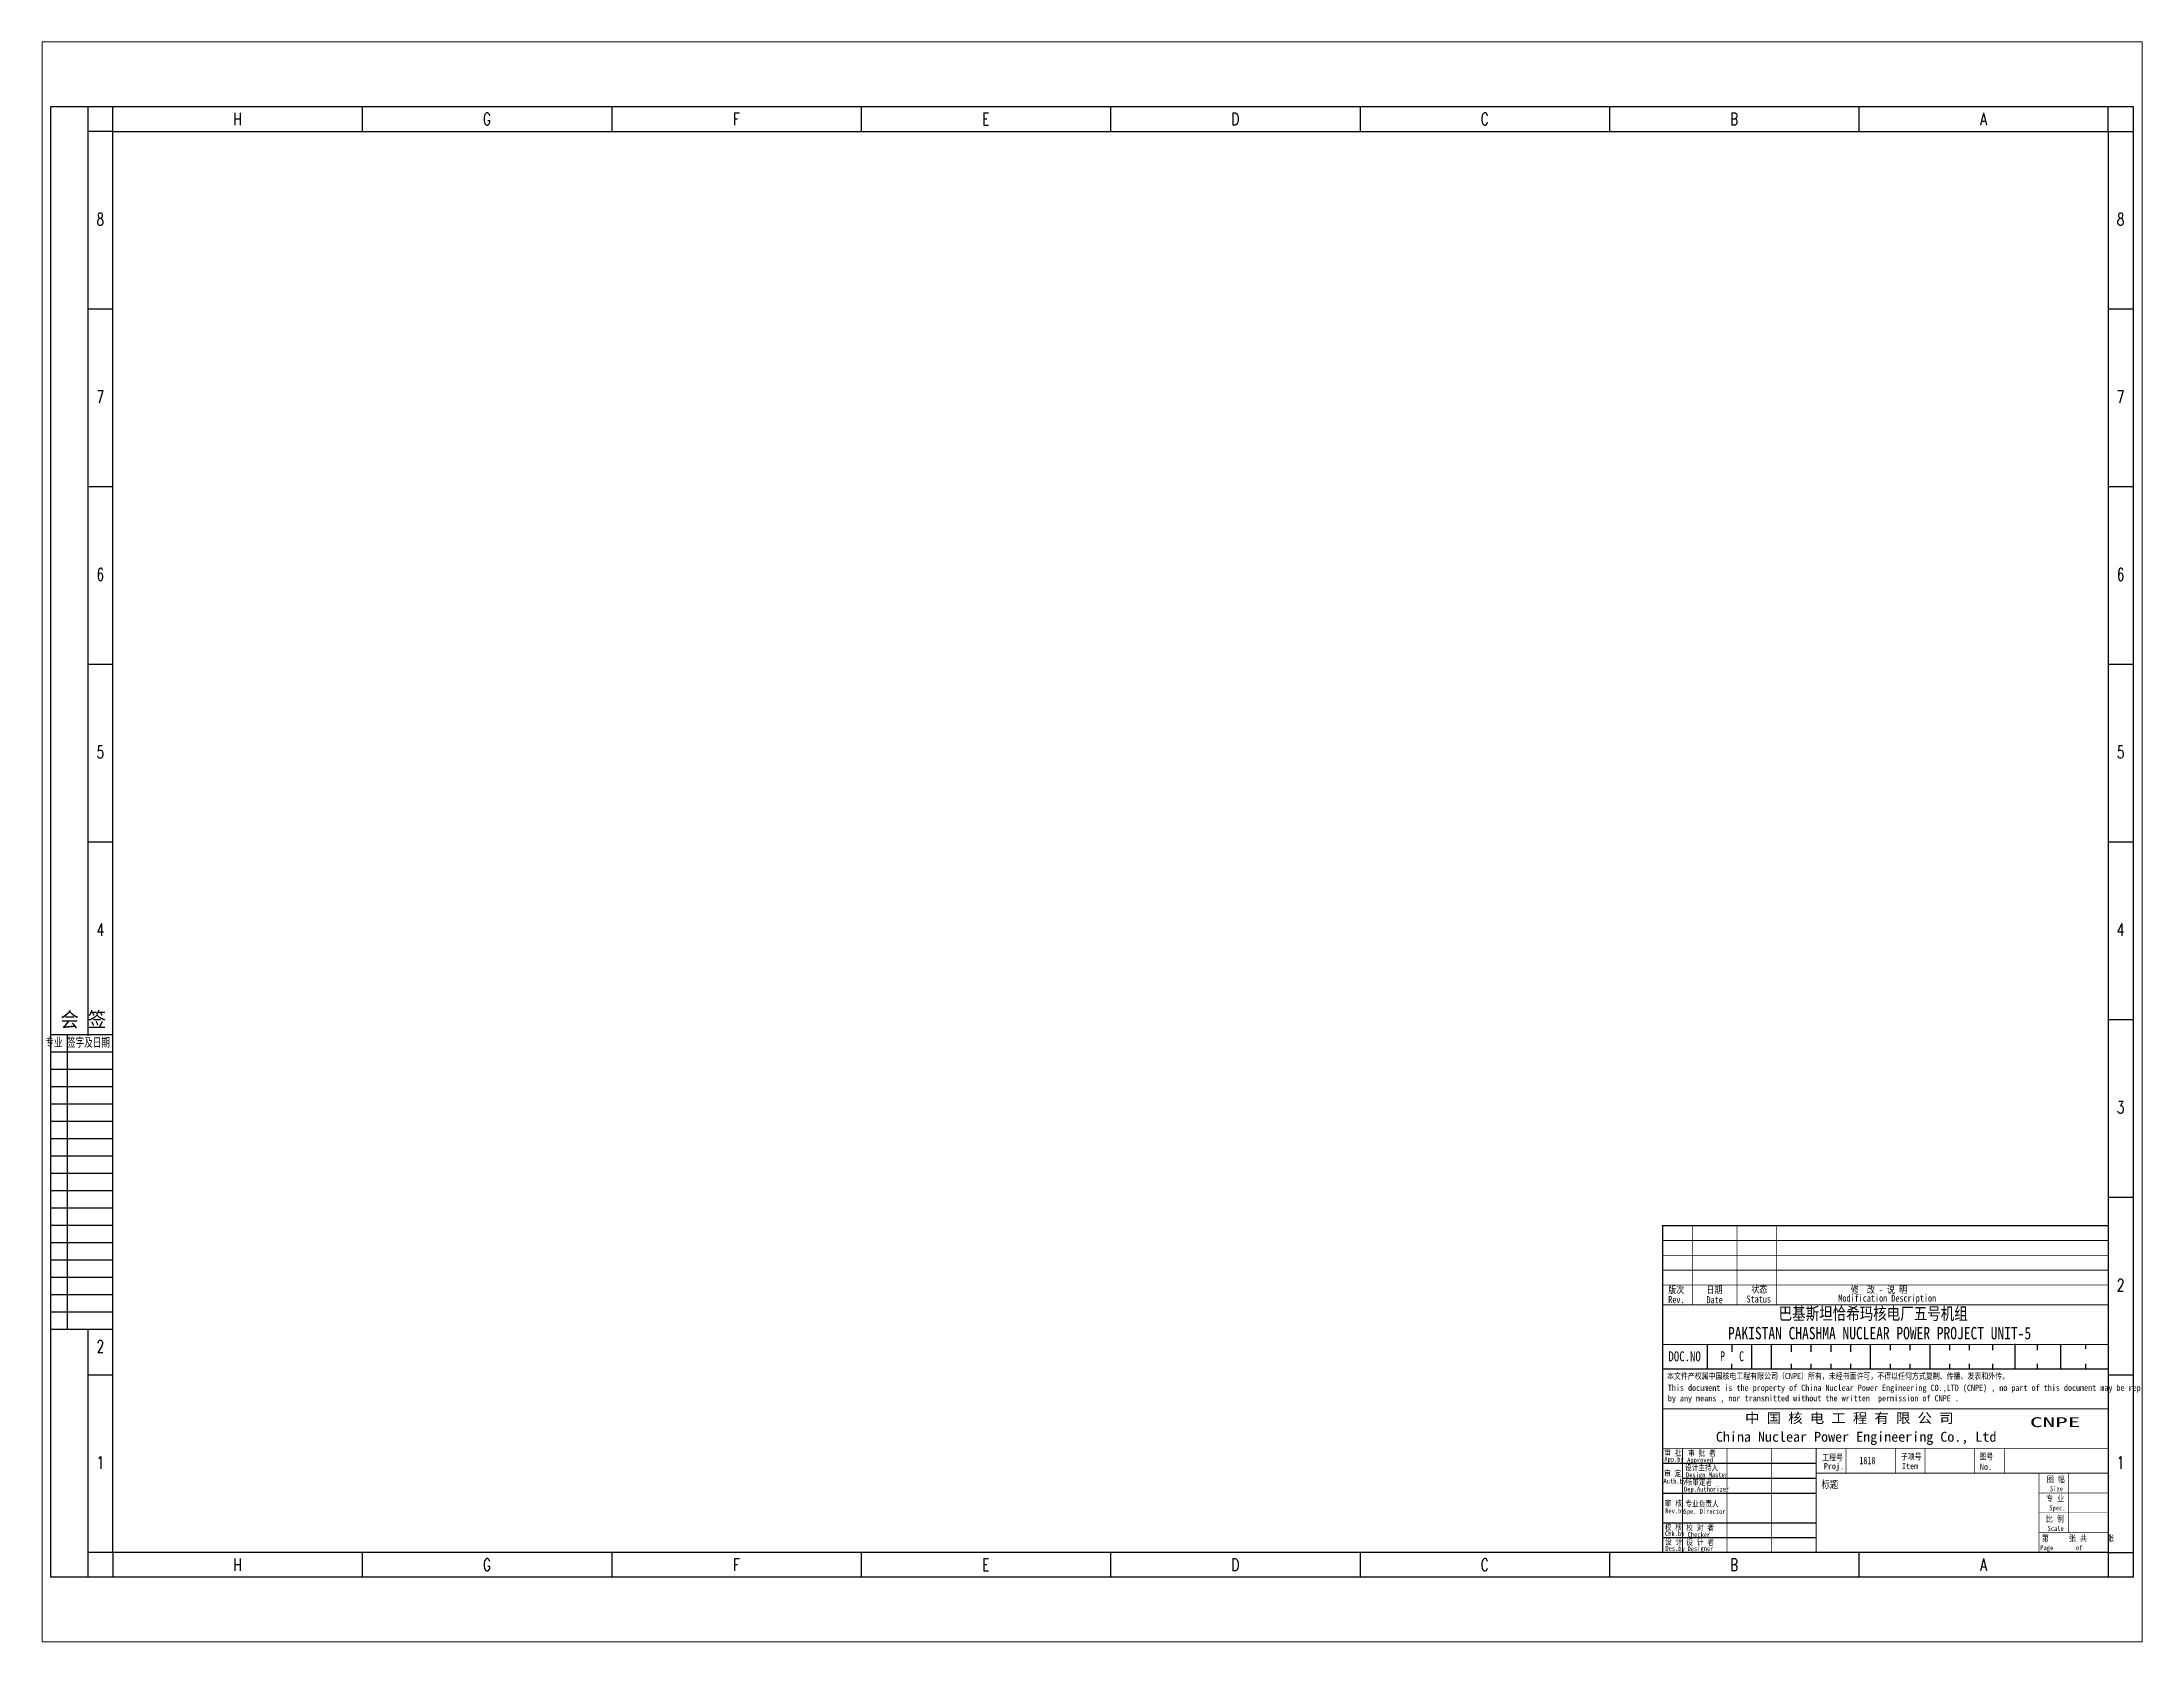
# Paper-space layout '布局1' of a CAD drawing. Extents: x 1.05 to 9.45, y 0.8 to 7.2.
# The model-space entities are those that its viewports show. They can reach past a viewport. Long polylines and large blocks are cut down to what shows.
import ezdxf
from ezdxf.enums import TextEntityAlignment as Align

# ---------------------------------------------------------------- set-up
doc = ezdxf.new("R2010")
doc.units = 0
doc.header["$MEASUREMENT"] = 0
for name, color, linetype in [('1', 7, 'Continuous'), ('PUB_TEXT', 7, 'Continuous'), ('图框', 4, 'Continuous')]:
    doc.layers.add(name, color=color, linetype=linetype)
doc.styles.add('HZ', font='txt_____.ttf', dxfattribs={"width": 0.7, "bigfont": 'HZTXT'})
doc.styles.add('ROMAND', font='romand.shx', dxfattribs={"width": 0.7, "height": 200, "bigfont": 'OCHINESE.shx'})
doc.styles.add('宋体', font='', dxfattribs={"width": 0.7})
doc.styles.add('汉字', font='仿宋_GB2312.ttf', dxfattribs={"width": 0.8, "height": 4})
doc.styles.get('宋体').set_extended_font_data('SimSun')

# ---------------------------------------------------------------- blocks, each defined once
blk = doc.blocks.new('会签')
at = {"color": 0}
for p, q in [((3629.69, -1305.73), (3604.69, -1305.73)), ((3611.37, -1424.73), (3611.37, -1305.73)), ((3629.69, -1312.73), (3604.69, -1312.73)), ((3629.69, -1319.73), (3604.69, -1319.73)), ((3629.69, -1326.73), (3604.69, -1326.73)), ((3629.69, -1333.73), (3604.69, -1333.73)), ((3629.69, -1340.73), (3604.69, -1340.73)), ((3629.69, -1347.73), (3604.69, -1347.73)), ((3629.69, -1354.73), (3604.69, -1354.73)), ((3629.69, -1361.73), (3604.69, -1361.73)), ((3629.69, -1368.73), (3604.69, -1368.73)), ((3629.69, -1375.73), (3604.69, -1375.73)), ((3629.69, -1382.73), (3604.69, -1382.73)), ((3629.69, -1389.73), (3604.69, -1389.73)), ((3629.69, -1396.73), (3604.69, -1396.73)), ((3629.69, -1403.73), (3604.69, -1403.73)), ((3629.69, -1410.73), (3604.69, -1410.73)), ((3629.69, -1417.73), (3604.69, -1417.73)), ((3629.69, -1424.73), (3604.69, -1424.73))]:
    blk.add_line(p, q, dxfattribs=at)
for s, height, style, width, p in [('会 签  ', 6, 'HZ', 0.9, (3621.41, -1302.52)), ('专业 签字及日期', 3.8, 'ROMAND', 0.7, (3615.43, -1310.86))]:
    blk.add_text(s, height=height, dxfattribs=dict(at, style=style, width=width)).set_placement(p, align=Align.CENTER)
blk = doc.blocks.new('tk1')
at = {"layer": '图框'}
for p, q in [((-831, 584), (10, 584)), ((-831, -10), (-831, 584)), ((-816, 208.63), (-816, 584)), ((-806, 574), (-806, 584)), ((-705.25, 584), (-705.25, 574)), ((-604.5, 584), (-604.5, 574)), ((-503.75, 584), (-503.75, 574)), ((-403, 584), (-403, 574)), ((-302.25, 584), (-302.25, 574)), ((-201.5, 584), (-201.5, 574)), ((-100.75, 584), (-100.75, 574)), ((0, 574), (0, 584)), ((10, 584), (10, -10)), ((-806, 574), (-816, 574)), ((0, 574), (10, 574)), ((-816, 502.25), (-806, 502.25)), ((0, 502.25), (10, 502.25)), ((-816, 430.5), (-806, 430.5)), ((0, 430.5), (10, 430.5)), ((-816, 358.75), (-806, 358.75)), ((0, 358.75), (10, 358.75)), ((-816, 287), (-806, 287)), ((0, 287), (0, 0)), ((0, 287), (0, 0)), ((0, 287), (0, 0)), ((0, 287), (0, 0)), ((0, 287), (10, 287)), ((0, 215.25), (10, 215.25)), ((0, 143.5), (10, 143.5)), ((-816, -10), (-816, 89.94)), ((-816, 71.75), (-806, 71.75)), ((0, 71.75), (10, 71.75)), ((-806, 0), (-816, 0)), ((-806, 0), (-806, -10)), ((-705.25, 0), (-705.25, -10)), ((-604.5, 0), (-604.5, -10)), ((-503.75, 0), (-503.75, -10)), ((-403, 0), (-403, -10)), ((-302.25, 0), (-302.25, -10)), ((-201.5, 0), (-201.5, -10)), ((-201.5, 0), (-201.5, -10)), ((-100.75, 0), (-100.75, -10)), ((0, 0), (0, -10)), ((0, 0), (10, 0)), ((10, -10), (-831, -10))]:
    blk.add_line(p, q, dxfattribs=at)
at = {"layer": '图框', "color": 1}
for p, q in [((-806, 574), (0, 574)), ((-806, 0), (-806, 574)), ((0, 574), (0, 0)), ((0, 0), (-806, 0))]:
    blk.add_line(p, q, dxfattribs=at)
at = {"color": 0}
blk.add_blockref('会签', (-4435.65, 1514.73), dxfattribs=at)
at = {"layer": '图框', "style": 'HZ', "width": 0.7}
for s, p in [('H', (-755.63, 576.5)), ('G', (-654.88, 576.5)), ('F', (-554.13, 576.5)), ('E', (-453.38, 576.5)), ('D', (-352.63, 576.5)), ('C', (-251.88, 576.5)), ('B', (-151.13, 576.5)), ('A', (-50.38, 576.5)), ('8', (-811.04, 536.01)), ('8', (4.96, 536.01)), ('7', (-811.04, 464.26)), ('7', (4.96, 464.26)), ('6', (-811.04, 392.51)), ('6', (4.96, 392.51)), ('5', (-811.04, 320.76)), ('5', (4.96, 320.76)), ('4', (-811.04, 249.01)), ('4', (4.96, 249.01)), ('3', (4.96, 177.26)), ('2', (4.96, 105.51)), ('2', (-811.04, 80.69)), ('1', (-811.04, 33.76)), ('1', (4.96, 33.76)), ('H', (-755.63, -7.5)), ('G', (-654.88, -7.5)), ('F', (-554.13, -7.5)), ('E', (-453.38, -7.5)), ('D', (-352.63, -7.5)), ('C', (-251.88, -7.5)), ('B', (-151.13, -7.5)), ('A', (-50.38, -7.5))]:
    blk.add_text(s, height=5, dxfattribs=at).set_placement(p, align=Align.CENTER)

msp = doc.modelspace()

# ---------------------------------------------------------------- linework, layer by layer
at = {"linetype": 'Continuous'}
msp.add_line((689.03, 753.69), (689.03, 743.69), dxfattribs=at)
msp.add_line((699.03, 753.69), (699.03, 750.69))
at = {"layer": '1'}
for p, q in [((850.7, 775.05), (850.7, 775.05)), ((850.7, 775.05), (850.7, 775.05)), ((850.7, 775.05), (850.7, 775.05)), ((850.7, 775.05), (850.7, 775.05)), ((699.03, 752.69), (699.03, 752.69)), ((707.03, 743.69), (707.03, 753.69)), ((715.03, 743.69), (715.03, 753.69)), ((723.03, 750.69), (723.03, 753.69)), ((731.03, 750.69), (731.03, 753.69)), ((739.03, 750.69), (739.03, 753.69)), ((747.03, 750.69), (747.03, 753.69)), ((755.03, 743.69), (755.03, 753.69)), ((763.03, 751.4), (763.03, 753.69)), ((771.03, 751.4), (771.03, 753.69)), ((779.03, 743.69), (779.03, 753.69)), ((787.03, 751.4), (787.03, 753.69)), ((795.03, 751.4), (795.03, 753.69)), ((804.4, 751.4), (804.4, 753.69)), ((813.4, 743.9), (813.4, 753.9)), ((822.4, 751.4), (822.4, 753.4)), ((831.9, 743.69), (831.9, 753.69)), ((841.9, 751.9), (841.9, 753.79)), ((851.03, 743.69), (671.03, 743.69)), ((699.03, 743.69), (699.03, 745.9)), ((723.03, 743.69), (723.03, 745.9)), ((731.03, 743.69), (731.03, 745.9)), ((739.03, 743.69), (739.03, 745.9)), ((747.03, 743.69), (747.03, 745.9)), ((763.03, 743.69), (763.03, 745.9)), ((771.03, 743.69), (771.03, 745.9)), ((787.03, 743.69), (787.03, 745.9)), ((795.03, 743.69), (795.03, 745.9)), ((804.4, 743.4), (804.4, 745.9)), ((822.4, 743.9), (822.4, 745.9)), ((841.9, 743.9), (841.9, 745.9)), ((851.03, 669.69), (671.03, 669.69)), ((851.03, 669.69), (671.03, 669.69)), ((851.03, 669.69), (671.03, 669.69)), ((851.03, 669.69), (671.03, 669.69)), ((851.03, 669.69), (671.03, 669.69))]:
    msp.add_line(p, q, dxfattribs=at)
at = {"layer": '1', "color": 7, "ltscale": 0.8}
msp.add_line((671.03, 765.58), (671.03, 704.08), dxfattribs=at)
at = {"layer": '1', "color": 7}
for p, q in [((850.73, 759.93), (850.73, 759.93)), ((850.73, 759.93), (850.73, 759.93)), ((850.73, 759.93), (850.73, 759.93)), ((850.73, 759.93), (850.73, 759.93)), ((671.03, 705.69), (733.03, 705.69)), ((679.03, 699.69), (733.03, 699.69)), ((671.03, 693.69), (733.03, 693.69)), ((671.03, 681.69), (733.03, 681.69)), ((671.03, 675.69), (733.03, 675.69)), ((851.03, 669.69), (671.03, 669.69)), ((851.03, 669.69), (671.03, 669.69)), ((851.03, 669.69), (671.03, 669.69))]:
    msp.add_line(p, q, dxfattribs=at)
at = {"layer": '1', "color": 7, "const_width": 0.5}
for points in [[(671.03, 669.69), (851.03, 669.69), (851.03, 801.69), (671.03, 801.69)], [(671.03, 727.69), (851.03, 727.69), (851.03, 669.69), (671.03, 669.69)]]:
    msp.add_lwpolyline(points, close=True, dxfattribs=at)
at = {"layer": '1', "color": 7}
for points, const_width in [([(683.03, 801.69), (683.03, 769.69)], 0.3), ([(701.03, 801.69), (701.03, 769.69)], 0.3), ([(717.03, 801.69), (717.03, 769.69)], 0.3), ([(671.03, 795.69), (851.03, 795.69)], 0.3), ([(671.03, 789.69), (851.03, 789.69)], 0.3), ([(671.03, 783.69), (851.03, 783.69)], 0.3), ([(671.03, 777.69), (851.03, 777.69)], 0.3), ([(671.03, 769.69), (851.03, 769.69)], 0.3), ([(671.03, 753.69), (851.03, 753.69)], 0.3), ([(689.03, 753.69), (689.03, 743.69)], 0.3), ([(671.03, 743.69), (851.03, 743.69)], 0.3), ([(671.03, 743.69), (851.03, 743.69)], 0.3), ([(671.03, 711.69), (851.03, 711.69)], 0.3), ([(679.03, 711.69), (679.03, 669.69)], 0.3), ([(697.03, 711.69), (697.03, 669.69)], 0.3), ([(715.03, 711.69), (715.03, 669.69)], 0.3), ([(733.03, 711.69), (733.03, 669.69)], 0.3), ([(745.03, 711.69), (745.03, 701.69)], 0.25), ([(765.03, 711.69), (765.03, 701.69)], 0.25), ([(777.03, 711.69), (777.03, 701.69)], 0.25), ([(797.03, 711.69), (797.03, 701.69)], 0.25), ([(809.03, 711.69), (809.03, 701.69)], 0.25), ([(733.03, 701.69), (851.03, 701.69)], 0.3), ([(823.03, 701.69), (823.03, 669.69)], 0.3), ([(835.03, 701.69), (835.03, 677.69)], 0.25), ([(851.03, 693.69), (823.03, 693.69)], 0.25), ([(851.03, 685.69), (823.03, 685.69)], 0.25), ([(851.03, 677.69), (823.03, 677.69)], 0.25)]:
    msp.add_lwpolyline(points, dxfattribs=dict(at, const_width=const_width))
at = {"layer": '1', "const_width": 0.3}
msp.add_lwpolyline([(679.03, 711.69), (679.03, 669.69)], dxfattribs=at)
at = {"layer": '图框'}
msp.add_line((851.03, 669.69), (671.03, 669.69), dxfattribs=at)
msp.add_line((851.03, 669.69), (671.03, 669.69), dxfattribs=at)
msp.add_line((851.03, 669.69), (671.03, 669.69), dxfattribs=at)
msp.add_line((851.03, 669.69), (671.03, 669.69), dxfattribs=at)
msp.add_line((851.03, 669.69), (671.03, 669.69), dxfattribs=at)

# ---------------------------------------------------------------- block references
at = {"linetype": 'Continuous'}
msp.add_blockref('tk1', (851.03, 669.69), dxfattribs=at)

# ---------------------------------------------------------------- texts
at = {"linetype": 'Continuous', "char_height": 4, "attachment_point": 5, "style": '宋体'}
for s, width, insert in [('P', 5.7748, (695.23, 748.97)), ('C', 6.7601, (702.9, 748.9))]:
    msp.add_mtext_dynamic_manual_height_columns(s, width=width, gutter_width=1, heights=[0], dxfattribs=dict(at, insert=insert))
at = {"layer": '1', "style": '汉字', "width": 0.8}
for s, height, p in [('版次', 2.88, (673.28, 774.34)), ('Rev.', 2.88, (673.28, 770.38)), ('Date', 2.88, (688.73, 770.32)), ('日期 ', 2.88, (688.73, 774.35)), ('Status', 2.88, (704.9, 770.6)), ('状态', 2.88, (706.81, 774.56)), ('Modification Description', 2.88, (741.98, 770.97)), ('修  改 - 说 明', 2.88, (746.98, 774.4)), ('巴基斯坦恰希玛核电厂五号机组', 5, (717.89, 763.69)), ('PAKISTAN CHASHMA NUCLEAR POWER PROJECT UNIT-5', 5, (697.41, 755.76)), ('App.by', 2, (671.69, 706.37)), ('审 批', 2.4, (671.67, 708.7)), ('设计主持人', 2.4, (680.01, 702.72)), ('Approved', 2, (680.93, 706.03)), ('审 批 者', 2.4, (681.25, 708.62)), ('Proj.', 2.5, (736.13, 703.29)), ('Item', 2.5, (767.7, 703.33)), ('No.', 2.5, (799.18, 703.05)), ('Auth.by', 2, (671.35, 697.53)), ('审 定', 2.4, (671.63, 700.4)), ('Dep.Authorizer', 2, (679.65, 694.29)), ('所审定者', 2.4, (680.34, 696.86)), ('Design Master', 2, (680.46, 700.05)), ('标题', 3, (735.21, 695.65)), ('图 幅', 2.5, (826.22, 697.96)), ('Size', 2, (827.48, 694.36)), ('审 核', 2.4, (671.87, 688.35)), ('Rev.by', 2, (672.04, 685.47)), ('Spe. Director', 2, (679.45, 685.27)), ('专业负责人', 2.4, (680.23, 688.12)), ('专 业', 2.5, (825.95, 690.27)), ('Spec.', 2, (827.2, 686.67)), ('校 核', 2.4, (671.88, 678.72)), ('校 对 者', 2.4, (680.56, 678.48)), ('比 例', 2.5, (825.82, 681.98)), ('Scale', 2, (826.5, 678.38)), ('设 计', 2.4, (671.96, 672.78)), ('Chk.by', 2, (671.97, 676.27)), ('Des.by', 2, (672.12, 670.33)), ('设 计 者', 2.4, (680.56, 672.63)), ('Designer', 2, (681.08, 670.21)), ('Checker', 2, (681.13, 675.91)), ('Page       of  ', 2, (823.58, 670.58)), ('第     张 共     张', 2.5, (824.18, 674.18))]:
    msp.add_text(s, height=height, dxfattribs=at).set_placement(p)
at = {"layer": '1', "color": 7, "style": '宋体', "width": 0.8}
msp.add_text('DOC.NO', height=4, dxfattribs=at).set_placement((673.37, 746.9))
at = {"layer": '1', "ltscale": 0.8, "style": '汉字', "width": 0.8}
for s, height, p in [('本文件产权属中国核电工程有限公司（CNPE）所有，未经书面许可，不得以任何方式复制、传播、发表和外传。', 2.5, (672.8, 739.69)), ('This document is the property of China Nuclear Power Engineering CO.,LTD (CNPE) , no part of this document may be reproduced ', 2.5, (673.11, 734.95)), ('by any means , nor transmitted without the written  permission of CNPE .', 2.5, (673.11, 730.71)), ('工程号', 2.5, (735.45, 706.81)), ('1818', 3, (750.47, 705.31)), ('子项号', 2.5, (767.24, 707.13)), ('图号', 2.5, (798.96, 707.2))]:
    msp.add_text(s, height=height, dxfattribs=at).set_placement(p)
at = {"layer": 'PUB_TEXT', "style": '汉字'}
for s, width, p, p2 in [('中 国 核 电 工 程 有 限 公 司', 1.049388, (704.32, 721.95), (788.54, 721.95)), ('CNPE', 1.843009, (819.37, 720.3), (839.77, 720.3)), ('China Nuclear Power Engineering Co., Ltd', 1.023647, (692.53, 714.4), (805.85, 714.4))]:
    msp.add_text(s, height=4, dxfattribs=dict(at, width=width)).set_placement(p, p2, align=Align.FIT)

psp = doc.layouts.new('布局1')

# ---------------------------------------------------------------- viewports
at = {"layer": '0', "linetype": 'Continuous'}
psp.add_viewport(center=(5.25, 4), size=(8.4, 6.4), view_center_point=(440.5288, 956.6445), view_height=646.269878, dxfattribs=at)

doc.saveas('drawing.dxf')
